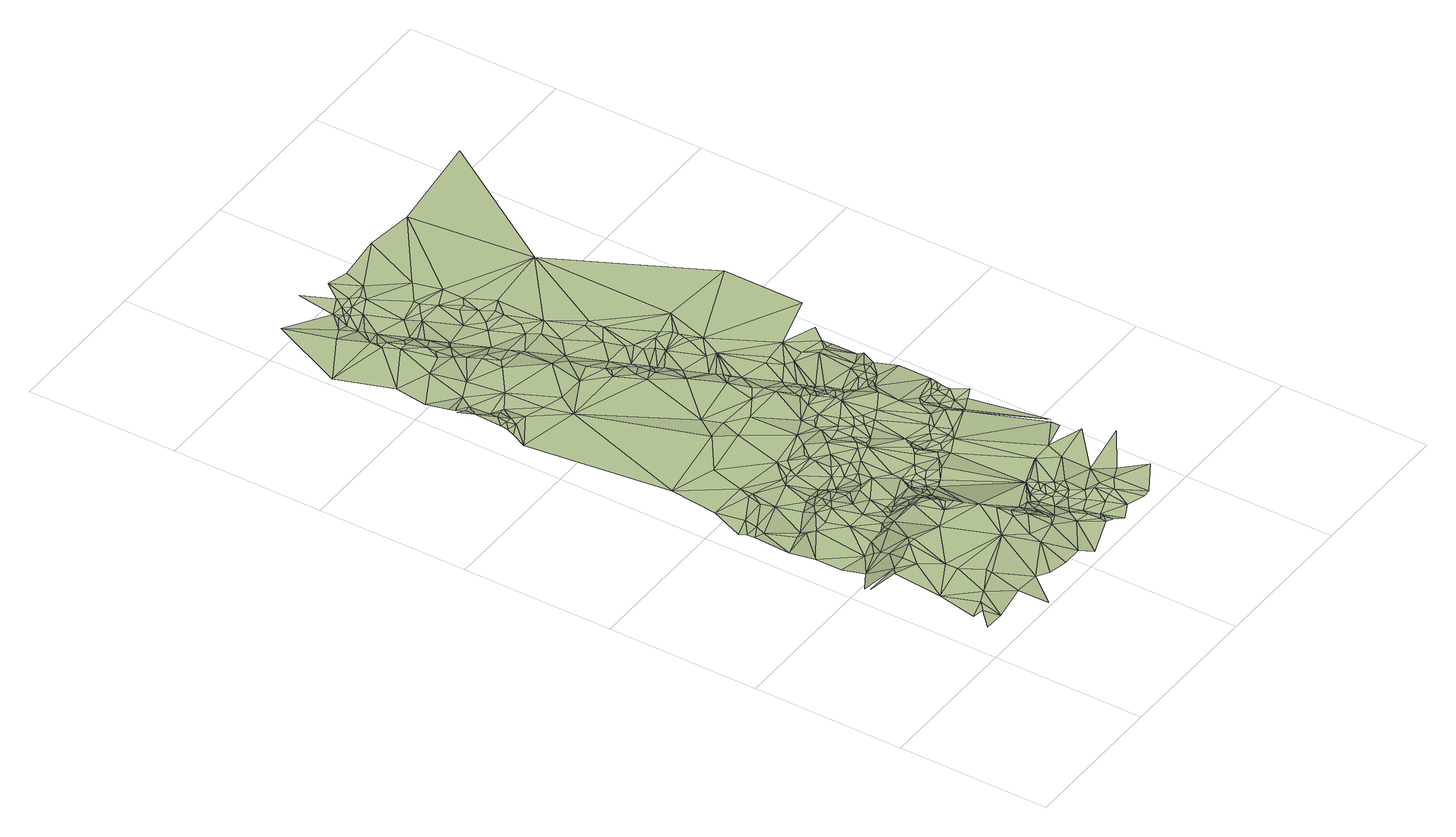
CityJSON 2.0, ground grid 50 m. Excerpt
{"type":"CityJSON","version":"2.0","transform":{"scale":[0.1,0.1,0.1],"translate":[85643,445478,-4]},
"CityObjects":{
"terrain1":{"type":"TINRelief","geometry":[{"type":"CompositeSurface","lod":"1","boundaries":[[[0,1,2]],[[3,4,1]],[[5,4,3]],[[3,1,0]],[[3,0,6]],[[5,3,6]],[[6,0,7]],[[8,9,10]],[[5,11,9]],[[5,6,12]],[[13,14,10]],[[5,15,11]],[[5,12,15]],[[10,9,11]],[[6,7,16]],[[6,17,12]],[[10,11,18]],[[19,20,13]],[[13,10,21]],[[6,16,17]],[[19,22,20]],[[21,10,18]],[[19,13,23]],[[24,13,21]],[[7,25,26]],[[23,13,24]],[[18,11,27]],[[15,27,11]],[[16,7,26]],[[22,28,29]],[[21,18,27]],[[29,30,31]],[[19,32,22]],[[33,30,29]],[[15,34,27]],[[35,31,36]],[[37,35,38]],[[28,33,29]],[[22,32,28]],[[24,21,39]],[[15,12,40]],[[19,23,41]],[[41,23,24]],[[12,17,40]],[[21,27,39]],[[36,31,30]],[[16,40,17]],[[38,35,36]],[[37,38,42]],[[43,30,33]],[[39,27,34]],[[15,44,34]],[[43,33,28]],[[16,26,40]],[[19,41,45]],[[43,28,32]],[[19,45,32]],[[24,39,46]],[[41,24,46]],[[39,34,44]],[[15,40,44]],[[36,30,47]],[[43,47,30]],[[38,36,48]],[[43,32,49]],[[41,50,45]],[[26,51,52]],[[41,46,50]],[[38,53,42]],[[45,54,32]],[[46,39,55]],[[55,39,44]],[[54,49,32]],[[50,46,56]],[[36,47,48]],[[26,52,40]],[[43,49,57]],[[38,48,53]],[[43,57,47]],[[50,58,45]],[[59,42,60]],[[52,51,61]],[[50,56,58]],[[56,46,55]],[[45,62,54]],[[60,42,53]],[[58,56,55]],[[62,49,54]],[[63,45,58]],[[63,62,45]],[[55,44,64]],[[58,55,65]],[[49,66,57]],[[48,47,67]],[[53,48,67]],[[68,52,61]],[[63,58,65]],[[69,66,49]],[[62,69,49]],[[40,52,70]],[[47,57,71]],[[40,72,44]],[[44,73,64]],[[65,55,74]],[[60,53,67]],[[66,71,57]],[[55,64,74]],[[59,60,75]],[[63,65,76]],[[40,70,77]],[[63,78,62]],[[62,79,69]],[[69,80,66]],[[44,72,73]],[[65,81,76]],[[65,74,81]],[[78,79,62]],[[67,47,82]],[[66,83,71]],[[79,80,69]],[[66,80,83]],[[47,71,82]],[[74,84,81]],[[85,40,77]],[[63,76,86]],[[81,87,76]],[[63,86,78]],[[84,88,81]],[[70,52,89]],[[64,73,90]],[[68,89,52]],[[60,67,91]],[[88,87,81]],[[85,72,40]],[[92,71,83]],[[64,93,74]],[[78,94,79]],[[79,95,80]],[[96,84,74]],[[86,76,87]],[[73,97,90]],[[73,98,97]],[[64,90,93]],[[73,99,98]],[[83,80,95]],[[92,82,71]],[[96,88,84]],[[73,100,99]],[[77,70,101]],[[73,72,100]],[[93,102,74]],[[79,94,103]],[[59,104,105]],[[102,96,74]],[[92,83,106]],[[79,103,95]],[[107,87,88]],[[67,82,91]],[[68,108,109]],[[110,105,111]],[[78,112,94]],[[70,89,101]],[[83,95,113]],[[78,86,114]],[[96,115,88]],[[86,87,107]],[[85,77,116]],[[117,90,97]],[[117,93,90]],[[83,113,106]],[[92,106,82]],[[115,107,88]],[[118,119,120]],[[117,102,93]],[[77,101,116]],[[78,114,112]],[[120,110,111]],[[112,103,94]],[[59,75,121]],[[60,122,75]],[[68,109,89]],[[95,123,113]],[[103,124,95]],[[118,125,119]],[[98,126,97]],[[118,120,111]],[[119,125,127]],[[123,106,113]],[[128,96,102]],[[60,91,122]],[[98,99,126]],[[112,124,103]],[[99,100,126]],[[124,123,95]],[[128,102,117]],[[111,105,129]],[[101,130,116]],[[128,115,96]],[[117,97,126]],[[91,82,131]],[[82,106,132]],[[89,133,101]],[[85,134,72]],[[85,116,134]],[[118,135,125]],[[118,111,135]],[[127,136,137]],[[86,107,138]],[[125,139,127]],[[140,130,101]],[[82,132,131]],[[141,107,115]],[[142,112,114]],[[143,106,123]],[[142,124,112]],[[86,138,114]],[[130,134,116]],[[133,144,101]],[[109,108,145]],[[128,117,126]],[[146,100,72]],[[144,140,101]],[[147,133,89]],[[143,123,124]],[[148,125,135]],[[128,141,115]],[[59,121,104]],[[135,111,129]],[[132,106,143]],[[91,131,122]],[[127,149,136]],[[109,147,89]],[[129,105,104]],[[139,149,127]],[[148,139,125]],[[150,130,140]],[[151,126,100]],[[147,144,133]],[[132,152,131]],[[153,136,149]],[[128,126,154]],[[150,134,130]],[[142,155,124]],[[138,142,114]],[[144,156,140]],[[152,122,131]],[[153,157,158]],[[128,154,141]],[[147,156,144]],[[157,159,158]],[[160,143,124]],[[148,135,161]],[[161,135,129]],[[155,160,124]],[[150,140,156]],[[141,162,107]],[[154,126,163]],[[162,138,107]],[[148,161,139]],[[153,149,157]],[[151,100,146]],[[109,164,147]],[[75,122,165]],[[154,166,141]],[[132,167,152]],[[154,163,166]],[[152,168,122]],[[151,163,126]],[[132,143,169]],[[147,170,156]],[[171,155,142]],[[109,145,172]],[[150,173,134]],[[138,171,142]],[[150,156,173]],[[134,174,72]],[[166,175,141]],[[109,172,176]],[[171,160,155]],[[109,176,164]],[[175,177,141]],[[167,168,152]],[[160,178,143]],[[179,149,139]],[[161,129,180]],[[181,166,163]],[[75,165,121]],[[132,169,167]],[[164,182,147]],[[182,170,147]],[[177,162,141]],[[143,183,169]],[[181,175,166]],[[143,178,183]],[[173,156,170]],[[151,181,163]],[[172,145,184]],[[161,179,139]],[[146,72,174]],[[145,185,184]],[[186,138,162]],[[187,159,188]],[[129,104,180]],[[171,189,160]],[[190,177,175]],[[181,190,175]],[[176,172,191]],[[188,159,157]],[[176,192,164]],[[151,146,181]],[[179,157,149]],[[160,189,178]],[[190,162,177]],[[172,184,191]],[[138,193,171]],[[167,194,168]],[[173,170,195]],[[191,184,185]],[[186,193,138]],[[164,196,182]],[[164,192,196]],[[176,191,192]],[[182,195,170]],[[197,169,183]],[[198,191,185]],[[178,197,183]],[[146,199,181]],[[161,180,179]],[[181,200,190]],[[173,174,134]],[[173,195,201]],[[202,162,190]],[[203,122,168]],[[171,193,189]],[[197,167,169]],[[199,200,181]],[[204,168,194]],[[186,162,205]],[[189,197,178]],[[146,206,199]],[[200,202,190]],[[204,194,167]],[[199,206,200]],[[207,208,187]],[[195,209,201]],[[202,205,162]],[[182,210,195]],[[182,196,211]],[[173,201,174]],[[180,104,212]],[[213,196,192]],[[179,214,157]],[[215,202,200]],[[191,216,192]],[[165,122,203]],[[198,217,191]],[[146,174,206]],[[121,218,104]],[[219,200,206]],[[188,157,214]],[[195,220,209]],[[182,221,210]],[[195,210,220]],[[179,180,212]],[[197,222,167]],[[219,215,200]],[[182,211,221]],[[203,168,204]],[[215,205,202]],[[209,174,201]],[[186,223,193]],[[213,211,196]],[[189,193,224]],[[189,224,197]],[[204,167,222]],[[216,213,192]],[[225,121,165]],[[186,205,223]],[[219,206,226]],[[209,220,227]],[[191,217,216]],[[209,227,228]],[[229,220,210]],[[206,174,226]],[[221,229,210]],[[209,228,174]],[[230,187,188]],[[225,218,121]],[[220,231,227]],[[211,232,221]],[[229,231,220]],[[227,233,228]],[[224,222,197]],[[234,205,215]],[[232,229,221]],[[219,234,215]],[[213,235,211]],[[224,193,223]],[[233,174,228]],[[231,233,227]],[[212,104,236]],[[235,232,211]],[[219,226,234]],[[232,237,229]],[[238,208,239]],[[240,216,217]],[[216,241,213]],[[229,242,231]],[[243,239,208]],[[233,244,174]],[[245,214,179]],[[243,208,207]],[[237,242,229]],[[207,187,230]],[[242,233,231]],[[246,223,205]],[[241,235,213]],[[246,205,234]],[[240,241,216]],[[225,165,247]],[[188,214,248]],[[165,203,247]],[[249,222,224]],[[250,237,232]],[[250,232,235]],[[240,217,251]],[[204,222,252]],[[249,224,223]],[[226,174,253]],[[203,204,252]],[[250,242,237]],[[217,254,251]],[[104,218,255]],[[249,256,222]],[[240,251,241]],[[179,212,257]],[[258,235,241]],[[226,253,234]],[[249,223,259]],[[246,260,223]],[[256,252,222]],[[261,246,234]],[[251,258,241]],[[230,188,262]],[[188,248,262]],[[263,174,244]],[[104,264,236]],[[254,265,251]],[[249,266,256]],[[233,263,244]],[[267,248,214]],[[246,268,260]],[[261,268,246]],[[242,263,233]],[[259,223,269]],[[249,259,266]],[[245,270,214]],[[225,271,218]],[[250,235,272]],[[270,267,214]],[[203,252,273]],[[261,234,253]],[[245,179,257]],[[203,274,247]],[[260,275,223]],[[276,260,268]],[[261,276,268]],[[272,235,258]],[[277,256,266]],[[278,258,251]],[[203,273,274]],[[277,252,256]],[[263,253,174]],[[278,251,265]],[[275,269,223]],[[259,269,266]],[[104,255,264]],[[279,242,250]],[[212,236,257]],[[276,280,260]],[[261,281,276]],[[243,207,282]],[[261,253,281]],[[225,247,271]],[[283,207,230]],[[280,284,260]],[[282,207,283]],[[248,285,262]],[[238,239,286]],[[260,284,275]],[[287,230,262]],[[267,288,248]],[[289,273,252]],[[290,266,269]],[[287,262,285]],[[277,289,252]],[[283,230,291]],[[278,272,258]],[[276,281,292]],[[277,266,290]],[[276,293,280]],[[291,230,287]],[[273,294,274]],[[295,239,243]],[[296,270,245]],[[279,263,242]],[[280,293,284]],[[275,297,269]],[[298,285,248]],[[298,248,288]],[[243,282,299]],[[279,250,272]],[[276,292,293]],[[277,290,289]],[[300,281,253]],[[270,301,267]],[[299,282,283]],[[283,291,302]],[[289,303,273]],[[295,286,239]],[[303,294,273]],[[287,285,298]],[[290,269,304]],[[296,301,270]],[[284,305,275]],[[303,274,294]],[[304,269,297]],[[255,218,306]],[[300,292,281]],[[263,300,253]],[[278,265,307]],[[291,287,308]],[[271,309,218]],[[238,286,310]],[[296,245,311]],[[278,312,272]],[[267,313,288]],[[314,289,290]],[[284,293,305]],[[295,243,315]],[[274,316,247]],[[299,283,302]],[[243,299,315]],[[302,291,308]],[[236,264,317]],[[314,303,289]],[[275,318,297]],[[245,257,311]],[[301,313,267]],[[287,298,319]],[[257,236,320]],[[218,309,306]],[[321,274,303]],[[322,293,292]],[[323,236,317]],[[298,288,313]],[[308,287,319]],[[314,290,324]],[[324,290,304]],[[320,236,323]],[[296,325,301]],[[295,326,286]],[[271,247,316]],[[304,297,318]],[[300,322,292]],[[275,305,327]],[[275,327,318]],[[302,308,328]],[[322,305,293]],[[264,255,329]],[[299,302,328]],[[278,307,312]],[[326,330,286]],[[319,298,331]],[[324,304,332]],[[333,317,264]],[[304,318,332]],[[263,334,300]],[[279,334,263]],[[330,310,286]],[[296,311,325]],[[308,319,335]],[[321,336,274]],[[331,298,337]],[[328,308,338]],[[308,335,338]],[[298,313,337]],[[333,264,339]],[[339,264,329]],[[301,325,313]],[[314,340,303]],[[322,341,305]],[[319,331,337]],[[300,342,322]],[[335,319,337]],[[336,316,274]],[[314,324,340]],[[329,255,343]],[[344,311,257]],[[341,327,305]],[[345,326,295]],[[295,315,346]],[[346,315,299]],[[342,341,322]],[[257,320,347]],[[333,339,317]],[[326,348,330]],[[255,306,349]],[[332,318,350]],[[321,303,351]],[[343,255,349]],[[337,313,352]],[[324,332,340]],[[323,317,353]],[[348,310,330]],[[327,350,318]],[[344,257,347]],[[299,328,354]],[[325,352,313]],[[320,323,353]],[[271,355,309]],[[325,311,344]],[[345,348,326]],[[271,356,355]],[[271,316,356]],[[279,272,357]],[[339,329,358]],[[329,343,358]],[[328,338,359]],[[338,335,359]],[[303,340,351]],[[360,272,312]],[[345,295,346]],[[335,337,359]],[[339,353,317]],[[340,332,350]],[[361,327,341]],[[321,362,336]],[[348,363,310]],[[320,353,347]],[[349,306,364]],[[343,349,365]],[[366,342,300]],[[321,367,362]],[[321,351,367]],[[346,299,354]],[[345,368,348]],[[336,369,316]],[[337,352,370]],[[361,350,327]],[[342,371,341]],[[368,363,348]],[[339,358,372]],[[279,357,334]],[[334,373,300]],[[358,343,374]],[[328,359,354]],[[306,309,375]],[[325,376,352]],[[339,372,353]],[[365,349,377]],[[343,365,374]],[[363,378,310]],[[349,364,377]],[[325,344,376]],[[364,306,379]],[[345,380,368]],[[369,381,316]],[[316,381,356]],[[378,382,310]],[[309,355,383]],[[336,384,369]],[[372,358,374]],[[359,337,385]],[[380,363,368]],[[345,346,380]],[[351,386,367]],[[356,383,355]],[[361,341,371]],[[336,362,384]],[[367,387,362]],[[379,306,388]],[[386,389,367]],[[337,370,385]],[[374,365,390]],[[388,306,375]],[[344,347,391]],[[365,377,390]],[[389,387,367]],[[361,392,350]],[[393,309,394]],[[340,350,395]],[[364,379,377]],[[375,309,393]],[[340,396,351]],[[309,383,394]],[[369,384,381]],[[373,366,300]],[[376,370,352]],[[387,384,362]],[[366,371,342]],[[397,363,380]],[[347,353,398]],[[386,399,389]],[[400,386,351]],[[356,381,401]],[[397,378,363]],[[346,354,402]],[[399,387,389]],[[346,402,380]],[[356,401,383]],[[354,359,403]],[[372,404,353]],[[350,392,395]],[[344,391,376]],[[393,394,405]],[[361,406,392]],[[396,400,351]],[[400,399,386]],[[387,407,384]],[[372,374,408]],[[394,383,405]],[[399,407,387]],[[340,409,396]],[[361,371,410]],[[334,411,373]],[[361,410,406]],[[391,347,412]],[[397,380,413]],[[384,414,381]],[[374,390,415]],[[340,395,409]],[[416,390,377]],[[412,347,398]],[[380,402,413]],[[416,377,379]],[[414,401,381]],[[385,370,417]],[[407,418,384]],[[354,403,419]],[[359,385,420]],[[418,414,384]],[[399,421,407]],[[379,388,422]],[[423,371,366]],[[354,424,402]],[[398,353,404]],[[403,359,420]],[[400,421,399]],[[397,425,378]],[[426,392,406]],[[427,418,407]],[[410,428,406]],[[396,429,400]],[[430,370,376]],[[421,427,407]],[[431,410,371]],[[372,432,404]],[[354,419,424]],[[423,431,371]],[[372,408,432]],[[388,375,433]],[[409,434,396]],[[375,393,433]],[[426,406,428]],[[435,423,366]],[[429,421,400]],[[434,429,396]],[[374,415,408]],[[393,405,433]],[[385,417,436]],[[417,370,437]],[[392,438,395]],[[405,383,433]],[[416,415,390]],[[439,428,410]],[[397,413,440]],[[420,385,441]],[[403,420,419]],[[435,431,423]],[[401,442,383]],[[439,410,431]],[[443,434,409]],[[430,437,370]],[[441,385,436]],[[416,379,422]],[[440,413,402]],[[395,444,409]],[[376,391,445]],[[445,391,412]],[[435,366,446]],[[414,447,401]],[[430,376,445]],[[444,443,409]],[[397,440,425]],[[426,428,448]],[[395,438,444]],[[388,433,422]],[[449,414,418]],[[412,398,450]],[[449,418,427]],[[439,448,428]],[[417,451,436]],[[435,452,431]],[[417,437,451]],[[439,431,452]],[[453,429,434]],[[420,441,454]],[[426,455,392]],[[383,442,433]],[[456,398,404]],[[453,434,443]],[[430,445,437]],[[445,412,450]],[[454,441,436]],[[456,404,432]],[[432,408,457]],[[455,438,392]],[[401,447,442]],[[458,421,429]],[[459,402,424]],[[444,460,443]],[[461,435,446]],[[415,457,408]],[[438,462,444]],[[416,457,415]],[[461,452,435]],[[426,448,463]],[[424,419,464]],[[439,465,448]],[[439,452,465]],[[419,420,464]],[[450,398,456]],[[440,402,459]],[[421,466,427]],[[449,447,414]],[[420,454,467]],[[460,453,443]],[[416,422,468]],[[462,460,444]],[[467,454,436]],[[425,440,469]],[[470,462,438]],[[471,436,451]],[[471,451,437]],[[471,437,445]],[[456,432,472]],[[432,457,472]],[[453,458,429]],[[465,473,448]],[[445,450,474]],[[426,463,455]],[[465,452,475]],[[448,473,463]],[[476,422,433]],[[464,420,467]],[[416,477,457]],[[470,460,462]],[[416,468,478]],[[442,479,433]],[[480,452,461]],[[467,436,471]],[[474,450,456]],[[442,447,479]],[[465,475,473]],[[416,478,481]],[[468,422,476]],[[449,427,466]],[[480,475,452]],[[459,424,464]],[[460,482,453]],[[416,481,477]],[[470,482,460]],[[475,483,473]],[[463,473,484]],[[485,470,438]],[[458,466,421]],[[457,477,472]],[[484,473,483]],[[482,458,453]],[[468,476,478]],[[485,438,455]],[[455,463,484]],[[476,481,478]],[[470,486,482]],[[433,479,487]],[[487,479,447]],[[449,487,447]],[[476,433,487]],[[482,488,458]],[[486,488,482]],[[470,489,486]],[[474,456,490]],[[456,472,490]],[[449,466,491]],[[485,489,470]],[[488,492,458]],[[449,491,487]],[[489,488,486]],[[492,466,458]],[[490,472,477]],[[490,481,476]],[[490,477,481]],[[469,440,493]],[[440,459,493]],[[494,492,488]],[[495,491,466]],[[494,488,489]],[[492,495,466]],[[445,474,496]],[[497,487,491]],[[498,495,492]],[[471,445,496]],[[495,497,491]],[[498,492,494]],[[467,471,496]],[[464,467,496]],[[498,499,495]],[[499,497,495]],[[498,500,499]],[[500,497,499]],[[497,501,487]],[[502,476,487]],[[474,490,496]],[[459,464,503]],[[504,490,476]],[[493,459,503]],[[464,496,503]],[[504,476,502]],[[504,496,490]],[[505,503,496]]]}]}
},
"vertices":[
[119,60,62],[99,110,71],[49,60,66],[120,130,79],[53,110,79],[76,240,82],[166,150,79],[255,90,50],[30,450,45],[96,410,78],[122,430,70],[165,380,80],[212,270,81],[95,510,33],[30,470,38],[208,310,82],[254,180,77],[255,200,79],[167,430,79],[165,560,29],[77,580,28],[188,490,55],[77,670,28],[183,540,36],[190,520,44],[278,0,30],[346,90,41],[231,450,80],[163,760,27],[75,760,14],[109,870,14],[77,880,18],[186,740,29],[144,780,16],[257,450,79],[69,900,23],[118,900,20],[53,920,27],[119,940,26],[255,470,78],[412,250,79],[230,580,29],[98,1030,28],[164,780,19],[343,420,81],[257,670,29],[292,560,46],[231,910,14],[211,950,21],[257,790,27],[278,580,32],[391,70,34],[481,160,46],[212,990,29],[235,740,28],[322,560,52],[300,580,37],[255,830,15],[318,600,31],[115,1190,28],[229,1030,29],[458,60,30],[299,760,28],[325,670,28],[392,540,78],[347,600,35],[280,810,28],[234,990,25],[525,60,29],[302,780,31],[482,200,58],[300,850,13],[493,380,82],[415,450,81],[391,560,64],[257,1140,32],[368,630,29],[503,270,79],[347,720,31],[324,780,31],[323,810,28],[368,600,38],[332,940,14],[323,830,26],[391,590,51],[509,330,81],[392,690,29],[389,630,31],[392,610,40],[569,180,43],[438,510,80],[342,960,18],[322,850,17],[434,540,75],[370,760,28],[364,810,26],[430,580,52],[447,490,81],[452,470,81],[465,450,82],[473,420,83],[550,250,65],[435,560,64],[369,790,28],[255,1620,29],[53,1660,30],[363,850,14],[432,630,32],[550,20,26],[638,140,28],[76,1710,32],[120,1730,33],[392,760,27],[366,830,20],[413,740,28],[435,610,42],[520,290,80],[455,540,64],[99,1750,47],[72,1750,49],[75,1730,43],[385,1230,30],[391,1010,27],[378,830,15],[395,810,14],[99,1780,51],[504,550,31],[76,1840,51],[481,580,36],[167,1730,30],[563,270,61],[364,960,15],[384,940,14],[593,200,44],[594,310,35],[122,1750,44],[98,1890,29],[54,1890,50],[481,740,28],[122,1820,30],[590,240,49],[504,630,25],[450,760,15],[436,850,14],[594,220,46],[683,70,26],[567,570,13],[614,200,37],[144,1800,30],[117,1890,29],[593,290,40],[548,570,15],[389,960,19],[76,1910,35],[503,580,29],[459,790,12],[615,270,33],[144,1930,28],[74,1930,31],[55,2000,30],[456,820,14],[162,1800,29],[525,670,27],[524,580,26],[661,180,28],[431,1170,29],[526,600,18],[456,940,29],[414,990,28],[456,920,28],[638,270,29],[482,790,22],[685,90,28],[638,310,23],[706,360,28],[520,630,15],[683,130,27],[527,650,14],[479,850,28],[229,1840,27],[233,1710,28],[550,600,13],[675,240,14],[459,870,27],[704,90,24],[708,60,24],[525,700,29],[73,2110,28],[185,2070,28],[503,830,29],[547,650,14],[715,110,15],[701,160,15],[527,810,30],[458,960,30],[667,290,15],[687,200,16],[502,900,30],[739,40,15],[585,580,14],[572,620,14],[655,310,14],[571,650,22],[527,1030,28],[499,990,29],[593,670,31],[592,580,16],[208,2250,30],[9,2290,28],[684,330,14],[707,270,14],[727,230,14],[302,1690,27],[750,180,14],[210,1960,28],[595,630,28],[773,130,14],[796,70,14],[435,1300,26],[617,600,30],[706,290,14],[727,240,15],[545,940,29],[592,830,29],[571,850,29],[459,1240,26],[631,600,30],[707,310,20],[700,330,20],[726,270,20],[231,2200,30],[728,310,29],[749,240,26],[726,330,30],[660,630,29],[772,200,27],[392,1690,29],[751,270,29],[121,2540,31],[167,2380,30],[794,130,26],[794,180,30],[750,290,30],[208,2290,30],[726,360,30],[322,1910,29],[639,700,29],[526,1190,26],[277,2050,35],[593,870,28],[774,270,30],[819,130,30],[593,990,20],[710,620,20],[841,40,28],[504,1530,30],[572,940,21],[414,1800,30],[818,180,30],[615,850,20],[662,720,29],[683,650,28],[257,2090,30],[816,400,25],[459,1620,30],[865,40,30],[614,900,21],[300,2020,32],[660,700,29],[639,850,20],[324,1980,30],[593,1230,29],[862,240,26],[594,1010,20],[594,1060,24],[684,760,28],[680,690,22],[616,950,20],[863,160,29],[864,340,25],[684,720,20],[706,650,20],[212,2270,30],[233,2250,30],[683,740,24],[277,2110,30],[211,2400,26],[279,2140,30],[299,2040,33],[636,960,20],[660,920,20],[257,2200,29],[729,670,20],[730,700,20],[616,1030,23],[251,2360,11],[345,1930,30],[683,870,20],[322,2090,24],[271,2310,10],[769,650,20],[346,1980,30],[278,2220,22],[640,1030,29],[681,900,21],[750,720,21],[570,1440,28],[977,110,25],[302,2200,17],[617,1330,28],[257,2450,30],[415,1910,19],[909,180,25],[392,2000,15],[660,970,28],[256,2340,15],[661,1190,29],[482,1660,28],[707,880,30],[322,2160,17],[456,1770,24],[660,1080,29],[774,670,21],[458,1710,28],[684,940,29],[413,1950,15],[253,2400,12],[775,740,29],[309,2220,11],[503,1570,30],[257,2430,24],[346,2110,15],[705,920,30],[482,1640,30],[886,400,26],[326,2180,10],[680,1120,29],[353,2110,10],[318,2200,10],[525,1620,23],[729,1010,30],[775,720,29],[795,670,29],[547,1550,24],[438,1910,10],[297,2420,12],[323,2390,13],[484,1800,10],[279,2430,20],[544,1530,28],[748,900,30],[729,1030,31],[400,2000,10],[529,1680,13],[367,2280,11],[639,1260,28],[656,1230,27],[999,360,30],[547,1590,20],[389,2230,14],[1043,270,31],[817,760,30],[704,1100,29],[302,2450,26],[592,1500,17],[568,1550,18],[881,690,29],[707,1080,30],[297,2430,18],[683,1140,29],[459,2050,11],[860,740,28],[557,1620,12],[975,450,31],[576,1570,13],[650,1390,13],[504,1950,12],[592,1530,15],[322,2480,31],[614,1480,10],[325,2430,21],[706,1190,20],[276,2580,30],[680,1320,12],[729,1140,20],[436,2120,15],[730,1060,30],[728,1100,24],[642,1410,11],[728,1080,27],[587,1550,10],[527,1910,15],[819,870,30],[657,1370,15],[658,1350,17],[817,940,32],[774,1030,21],[342,2450,30],[593,1740,15],[750,1080,22],[771,1060,19],[725,1210,13],[369,2410,28],[410,2250,20],[615,1680,12],[670,1350,11],[841,810,30],[747,1120,17],[635,1630,11],[797,1010,19],[863,760,25],[977,420,30],[543,1850,11],[365,2430,31],[742,1170,12],[652,1600,15],[662,1570,13],[478,2070,19],[752,1140,12],[434,2270,30],[459,2220,30],[776,1100,12],[705,1460,13],[886,700,26],[437,2290,29],[369,2540,30],[863,830,28],[763,1120,10],[860,810,24],[792,1050,11],[525,1980,23],[893,740,11],[629,1660,16],[730,1440,16],[803,1030,10],[906,700,14],[503,2110,30],[527,2040,27],[842,970,25],[890,780,11],[414,2450,31],[477,2160,27],[774,1300,11],[816,1010,10],[840,990,16],[569,1930,27],[1001,470,14],[795,1250,13],[907,820,15],[818,1230,18],[616,1820,27],[527,2070,29],[928,750,11],[862,1040,15],[501,2160,28],[954,850,30],[638,1770,28],[683,1620,23],[885,1080,12],[505,2340,29],[864,1010,15],[949,720,17],[863,990,20],[926,830,23],[527,2250,29],[930,780,15],[886,1190,23],[526,2180,29],[726,1530,23],[435,2520,32],[886,990,26],[572,2090,29],[707,1620,29],[931,810,20],[639,1820,28],[948,780,26],[751,1500,30],[729,1590,28],[727,1550,26],[796,1300,18],[976,730,30],[729,1570,29],[885,1030,22],[949,810,28],[953,830,29],[953,960,31],[910,1030,27],[862,1300,28],[907,1050,25],[927,1030,29],[795,1640,29],[856,1230,26],[906,1080,17],[594,2540,27],[954,1080,24],[910,1190,20],[797,2110,29],[932,1210,28],[949,1100,14],[927,1190,16],[953,1190,10],[972,1260,27],[1043,1350,30],[751,2520,29],[1044,1620,29],[1089,2560,29]
]}
